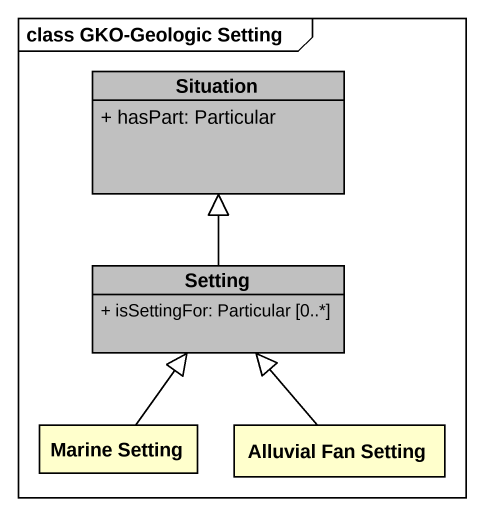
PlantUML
@startuml
mainframe class GKO-Geologic Setting
hide circle
hide empty members
skinparam classAttributeIconSize 0
class Situation #C0C0C0 {
  + hasPart: Particular
}
class Setting #C0C0C0 {
  + isSettingFor: Particular [0..*]
}
class "Marine Setting" as Marine_Setting
class "Alluvial Fan Setting" as Alluvial_Fan_Setting
Setting -up-|> Situation
Marine_Setting -up-|> Setting
Alluvial_Fan_Setting -up-|> Setting
@enduml
